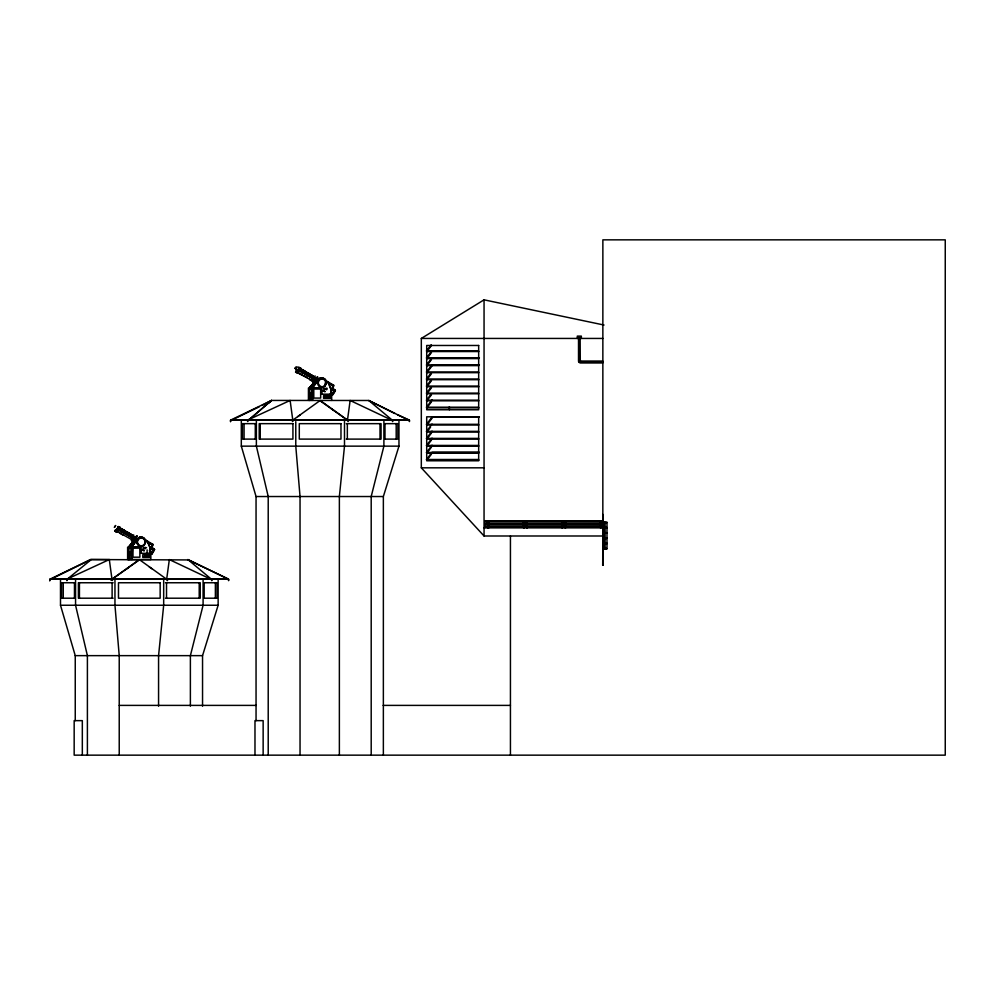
<?xml version="1.0" encoding="UTF-8"?>
<svg xmlns="http://www.w3.org/2000/svg" width="995" height="995" viewBox="0 0 995 995"><rect width="100%" height="100%" fill="white"/><g stroke="black" fill="none" stroke-linecap="round" stroke-linejoin="round"><path stroke-width="1.49" d="M49.75 579.239L49.75 580.682L49.75 579.239L110.457 579.239M230.566 420.139L230.566 421.581L230.566 420.139L409.405 420.139L409.405 421.581L409.393 420.139M579.612 338.35C581.689 337.305 576.242 338.735 579.612 337.753M228.576 579.239L228.589 580.682L228.589 579.239L111.03 579.239L111.054 580.209L112.46 580.458L112.696 579.239M579.326 338.437L578.928 338.026M485.075 523.855L484.951 521.753M485.05 524.576L484.727 527.176L484.926 526.43M115.47 525.696L114.624 527.288M115.594 529.85L115.283 531.38M116.092 530.87L115.756 531.33M116.925 531.591L116.552 531.89M116.925 532.101L117.559 531.641L131.676 539.588M118.169 529.837L119.599 529.925L118.305 529.862M118.517 527.101L117.82 527.972M296.659 372.093L296.224 372.603L296.522 371.943M296.908 372.155L296.846 372.976L297.493 372.105M312.567 380.65L297.542 372.777M298.886 369.804L298.015 370.177M298.214 370.414L298.55 369.754M297.654 370.115C290.353 366.67 301.609 365.998 299.06 368.871M298.973 370.849L299.52 370.302L300.192 371.322L299.52 370.302M208.129 577.958L210.903 579.239L169.337 559.576L166.662 579.239L139.325 559.588L111.975 579.239L109.313 559.563L67.598 578.854L70.521 577.958M388.933 418.845L391.707 420.139L350.14 400.475L347.479 420.139L320.191 400.475L292.791 420.139L290.117 400.45L248.402 419.753L251.337 418.845M139.325 559.924L111.975 579.239M320.141 400.823L347.479 420.139M136.215 541.976L137.472 538.954L139.201 537.835M317.032 382.876L318.288 379.854L320.017 378.722M211.276 579.239L211.786 580.682L212.296 579.239M392.08 420.139L392.602 421.581L393.112 420.139M484.764 527.163L484.615 527.86M144.984 540.559L145.083 540.385M325.862 381.483L326.086 380.799L325.838 381.62M66.404 579.239L66.926 580.682L67.449 579.239M247.208 420.139L247.73 421.581L248.252 420.139M145.991 540.198L145.643 540.77L144.723 539.464M326.646 381.67L325.067 380.401M166.414 579.239L167.247 580.682L168.08 579.239M291.833 420.139L292.679 421.581L293.513 420.139M347.218 420.139L348.063 421.581L348.897 420.139M115.992 530.559L116.962 528.469M116.639 530.633L116.564 529.589M117.708 528.059L118.368 526.467L117.671 527.263M118.84 528.308C120.233 525.957 117.559 527.959 118.106 527.238M118.753 526.691L118.467 528.096M296.373 372.416L297.604 369.742L295.067 368.424L296.037 367.205M297.455 371.533L298.351 369.257M297.331 371.819L298.512 369.593M297.928 371.707L298.575 370.302M300.328 368.71L301.062 369.655L300.415 370.812M202.545 706.164L202.545 655.643L218.141 605.246L218.141 579.239M383.361 755.155L383.361 496.53L398.958 446.146L398.958 420.139M116.863 531.268L116.614 532.337L117.559 531.641M133.803 535.061L131.303 540.546M315.166 375.961L312.231 381.284L309.408 379.182M211.027 578.903L187.931 559.588L227.979 578.916L187.794 559.563M391.843 419.803L368.747 400.475L271.511 400.438L231.437 419.741L408.783 419.815L397.577 414.815M114.301 527.35L115.681 525.484M116.589 530.77L117.92 528.581M116.813 532.026L116.415 532.3M119.599 529.925L120.246 528.755L119.45 527.997M297.02 371.446L298.612 368.946M297.02 372.416L298.724 369.468M298.376 372.54L297.878 372.702M300.167 369.145L300.876 368.038L299.657 369.207M118.703 529.415C118.119 531.915 116.925 529.166 118.84 530.422M118.766 529.862L118.405 529.701M119.611 530.559L120.47 528.88L121.738 528.892L120.532 531.069C118.467 531.094 120.644 527.126 121.738 528.892M120.532 531.069L121.365 529.39M120.768 531.193L121.975 529.017L120.768 531.193L121.651 531.703L122.858 529.527L121.651 531.703M121.887 531.84C122.149 529.29 125.606 529.253 122.771 532.35L121.85 531.84L123.094 529.663M122.771 532.35L123.952 530.173M123.007 532.474L124.213 530.298L125.109 530.808L123.902 532.984L122.97 532.474L124.213 530.298M123.902 532.984L124.723 531.318L123.84 530.808M124.126 533.121L125.333 530.944L126.228 531.454L125.022 533.631L124.089 533.121L124.823 531.728M125.022 533.631L125.855 531.952M125.208 533.755C125.606 531.143 128.915 531.243 126.141 534.265L125.208 533.755L126.452 531.579M126.141 534.265L127.31 532.089M126.365 534.39L127.571 532.226L126.365 534.39L127.26 534.912L128.467 532.735L127.26 534.912M127.484 535.036L128.691 532.86L129.586 533.37L128.38 535.546L127.459 535.036L128.691 532.86M128.38 535.546L129.586 533.37M128.604 535.671C128.877 533.133 132.335 533.096 129.499 536.181L128.579 535.671L129.81 533.507M129.499 536.181L130.681 534.016M129.723 536.317C129.997 533.768 133.454 533.73 130.619 536.827L129.698 536.317L130.93 534.141M131.8 534.651L130.594 536.827L131.054 536.342M132.099 536.678L132.92 535.298L131.738 537.462L130.818 536.952L131.203 536.118M300.428 371.446L301.659 369.282L302.555 369.792L301.348 371.956L300.428 371.446L301.286 369.779L302.181 370.289M301.348 371.956L302.045 370.575M303.91 370.563L302.667 372.727L303.873 370.563L304.793 371.073L303.587 373.237L301.547 372.093L302.281 370.7M302.654 372.093C304.234 367.889 304.035 372.727 301.759 371.583M302.94 372.677L302.579 372.516M303.562 373.237L304.793 371.073M303.823 373.374C304.084 370.824 307.542 370.787 304.706 373.884L303.786 373.374L305.03 371.197M304.706 373.884L305.888 371.707M304.943 374.008C305.204 371.471 308.661 371.421 305.826 374.518L304.905 374.008L306.149 371.844M305.826 374.518L306.659 372.851M306.025 374.655C306.423 372.03 309.731 372.142 306.957 375.165L306.025 374.655L307.268 372.478M306.957 375.165L308.127 372.988M307.181 375.289L308.388 373.125L307.181 375.289L308.077 375.799L309.283 373.635L308.077 375.799M308.301 375.936L309.507 373.759L310.403 374.269L309.196 376.446L308.263 375.936L309.507 373.759M309.196 376.446L310.03 374.767L309.134 374.257M309.42 376.57C309.694 374.033 313.151 373.983 310.316 377.08L309.395 376.57L310.627 374.406M310.316 377.08L311.012 375.7M310.539 377.217L311.373 375.538L312.641 375.55L311.435 377.727L310.515 377.217L311.746 375.04L312.641 375.55M311.435 377.727L312.268 376.048M311.634 377.851C311.97 375.227 315.378 375.351 312.554 378.361L311.634 377.851L312.865 375.687M312.554 378.361L313.736 376.197M128.828 559.513L129.089 546.193M129.624 546.044L130.059 545.049M130.594 544.899L131.017 543.904M131.564 543.755L131.987 542.76M132.522 542.611L132.957 541.616L128.305 547.461L140.457 547.188M309.482 400.413L309.905 387.092M310.44 386.931L310.863 385.948M311.41 385.786L311.833 384.804M312.38 384.642L312.803 383.66M313.338 383.498L313.761 382.515L309.122 388.361L321.261 388.075M296.1 372.279L295.577 372.068C296.97 370.675 296.41 371.011 296.535 371.583M115.532 531.305L115.37 530.472L114.761 531.168M116.514 530.932L117.149 529.925L116.962 531.106M116.726 531.044L118.604 527.984M117.099 531.268L118.977 528.196M131.216 536.168L132.024 534.788L132.944 535.298M298.687 368.647L299.184 367.366L298.599 368.125M187.794 559.924L90.844 559.563L52.225 578.58M130.905 552.324L129.35 555.446L129.35 559.513M311.721 393.224L310.166 396.333L310.166 400.413M130.905 559.513L130.905 547.188L136.887 539.613A4.502 4.44 -90 0 1 144.897 539.613L145.755 540.894L147.434 540.894L150.22 548.071L150.22 553.295M131.004 547.461L137.298 539.613A4.502 4.44 -90 0 1 145.307 539.613L146.066 540.994M311.721 400.413L311.721 388.075L317.703 380.513A4.502 4.44 -90 0 1 325.713 380.513L326.559 381.794L328.25 381.794L331.036 388.958L331.036 394.182M311.808 388.361L318.101 380.513A4.502 4.44 -90 0 1 326.124 380.513L327.056 381.794M116.042 530.87L117.796 528.059M118.393 527.86L117.932 528.681M296.162 371.371L296.398 370.725L295.577 372.068M296.286 371.583C295.366 373.05 297.629 370.973 295.888 371.371M299.209 368.759L298.749 369.58M297.642 372.864L299.582 369.506M299.495 369.506L300.204 367.976L299.445 368.71M227.793 579.239L50.633 578.866L90.657 559.513L109.313 559.563M408.609 420.139L368.772 400.487L394.816 413.472M119.35 528.245L120.096 527.051L118.915 527.599M119.412 530.422L120.619 528.245L119.723 527.736M132.061 534.788L130.818 536.952M133.429 536.404L132.571 537.822L135.071 539.613L136.34 537.661L133.429 536.404L136.34 537.661M132.111 540.72L133.367 541.442M134.574 539.676L133.653 539.203L132.671 540.969L133.591 541.442L134.997 539.912L132.957 542.785L137.086 535.708L135.892 536.641M134.014 540.683L133.019 540.347L134.35 540.919M134.561 540.546L133.305 539.825M135.071 539.613L133.653 539.203M136.166 537.661L136.9 536.23L136.104 536.504M152.334 544.762L144.847 540.173M150.307 548.618L153.927 550.683L150.307 548.618L152.795 544.24L144.474 539.489M152.048 552.797L151.563 554.314L154.573 549.526L150.954 547.461M299.333 370.812L298.388 371.496L299.134 370.302M300.229 371.322L301.435 369.145L300.54 368.635M301.572 372.093L302.754 369.916L303.674 370.426M313.873 381.707L312.791 381.869L314.171 382.341M314.47 380.09L313.487 381.869L314.408 382.341L315.39 380.563L314.47 380.09L315.813 380.811L317.156 378.548L314.246 377.304L313.388 378.722L315.888 380.513M312.791 381.869C314.631 386.632 319.694 374.269 316.708 377.528M314.967 381.334L314.047 380.861L315.465 381.433M315.179 380.948L314.258 380.476L315.676 381.06M316.062 380.513L313.462 378.722L314.246 377.304L316.982 378.548L317.716 377.117L316.92 377.403M314.034 382.59L313.773 383.684L315.813 380.811M332.454 385.737L332.79 385.14A4.925 0.721 -60.3 0 0 332.243 385.824M330.315 384.082L333.275 385.985M333.151 385.662L325.663 381.06M331.124 389.505L334.743 391.582L331.124 389.505L331.77 388.349L335.39 390.426L333.574 393.697L331.012 392.316M324.905 379.953A4.925 0.721 -60.3 0 1 325.29 380.388L333.611 385.14L333.126 385.911M334.034 391.582L335.39 390.426M332.243 395.065L333.424 393.697M324.83 397.415L325.552 396.271L326.285 397.415M298.96 369.705L299.781 367.702L299.072 368.498M312.156 380.65C313.761 379.244 310.44 381.582 309.582 379.182M315.092 380.078L315.626 379.145M116.328 531.255L116.092 532.051M134.822 538.258L135.37 537.387M298.948 369.593L297.58 371.545M116.079 531.703L116.825 530.596M152.185 545.347C154.499 543.046 150.581 549.65 151.762 547.15L154.436 549.526M333.002 386.247C335.315 383.946 331.397 390.55 332.579 388.038L335.253 390.426M485 521.057C484.403 523.034 485.1 519.365 486.393 521.206A30.944 30.944 0 0 1 487.538 527.86M426.532 350.899L478.483 350.899L478.844 351.546L426.892 351.546L426.532 350.899L431.146 344.83M426.892 351.546L431.469 345.514M426.532 357.939L478.483 357.939L478.844 358.586L426.892 358.586L426.532 357.939L432.029 350.7M426.892 358.586L431.469 352.553M426.532 364.978L478.483 364.978L478.844 365.625L426.892 365.625L426.532 364.978L432.029 357.74L479.403 357.74M426.892 365.625L431.469 359.593M426.532 372.006L478.483 372.006L478.844 372.665L426.892 372.665L426.532 372.006L432.029 364.779L479.403 364.779M427.8 371.458L432.377 365.426L432.029 364.779M426.532 379.045L478.483 379.045L478.844 379.692L426.892 379.692L426.532 379.045L431.146 372.976M427.8 378.498L431.469 373.672M426.532 386.085L478.483 386.085L478.844 386.732L426.892 386.732L426.532 386.085L431.146 380.015M427.8 385.525L431.469 380.699M426.532 393.124L478.483 393.124L478.844 393.771L426.892 393.771L426.532 393.124L431.146 387.055M427.8 392.565L431.469 387.739M426.532 400.164L478.483 400.164L478.844 400.811L426.892 400.811L426.532 400.164L431.146 394.095M427.8 399.604L431.469 394.779M426.532 407.204L478.483 407.204L478.844 407.851L426.892 407.851L426.532 407.204L432.029 399.965M427.8 406.644L431.469 401.818M426.532 424.318L478.483 424.318L478.844 424.977L426.892 424.977L426.532 424.318L432.029 417.079L479.403 417.079M426.892 424.977L432.377 417.738L432.029 417.079M426.532 431.357L478.483 431.357L478.844 432.004L426.892 432.004L426.532 431.357L432.029 424.119M426.892 432.004L430.549 427.178M426.532 438.397L478.483 438.397L478.844 439.044L426.892 439.044L426.532 438.397L432.029 431.158M426.892 439.044L431.469 433.012M426.532 445.437L478.483 445.437L478.844 446.083L426.892 446.083L426.532 445.437L432.029 438.198M426.892 446.083L431.469 440.051M426.532 452.476L478.483 452.476L478.844 453.123L426.892 453.123L426.532 452.476L432.029 445.238M426.892 453.123L431.469 447.091M426.532 459.503L478.483 459.503L478.844 460.163L426.892 460.163L426.532 459.503L432.029 452.277L479.403 452.277M426.892 460.163L431.469 454.13M118.256 527.599L118.965 526.815M128.666 547.188L133.492 541.467M309.482 388.075L314.308 382.354M132.248 547.461L132.683 547.461M313.064 388.361L313.5 388.361M262.008 405.487L271.461 400.413L248.563 420.139L271.511 400.438L269.346 402.751M316.547 382.354L317.256 381.794M315.577 383.498L316.82 382.515M314.619 384.642L315.85 383.66M313.649 385.786L314.893 384.804M312.679 386.931L313.922 385.948M311.721 388.075L312.952 387.092M135.73 541.467L136.439 540.894M134.773 542.611L136.004 541.616M133.803 543.755L135.034 542.76M132.832 544.899L134.076 543.904M131.875 546.044L133.106 545.049M130.905 547.188L132.136 546.193M144.188 548.78C146.016 546.23 140.904 547.611 143.753 548.904M297.766 416.631L300.254 414.865M126.9 568.705L129.375 566.951M602.87 535.994L484.055 535.994L421.32 467.824L421.32 338.437L484.055 299.831L604.04 325.042M312.567 388.361L313.313 388.075M132.497 547.188L131.949 559.513M233.041 419.467L259.247 406.818M139.499 537.785L141.228 537.81M421.32 338.437L602.958 338.437M579.737 361.048L580.545 361.048M580.284 361.197L602.87 361.197M580.321 361.595L602.87 361.595M602.87 362.404L580.296 362.404A1.368 1.368 0 0 1 578.928 361.036L579.053 337.765M602.87 362.814L580.284 362.814A1.754 1.754 0 0 1 578.518 361.048L578.518 337.653M302.119 372.727L303.04 373.237M315.514 381.197L314.333 380.339L315.253 380.811M315.303 381.57L314.121 380.724L315.042 381.197M309.557 389.033L312.306 389.033M312.38 393.224L309.482 393.224L309.122 400.413M321.634 394.182L331.671 394.182L331.671 400.413M309.122 397.59L310.166 397.59M324.892 398.05L326.223 398.05M255.528 423.659L242.407 423.659L242.407 439.106L255.528 439.106M346.31 423.659L381.06 423.659L381.06 439.106L346.31 439.106M384.742 423.659L397.863 423.659L397.863 439.106L384.742 439.106M241.312 420.139L241.312 446.146L398.958 446.146M421.32 467.824L484.055 467.824M241.312 446.146L256.051 496.53L383.361 496.53M602.87 514.427L602.709 565.247L603.256 522.151M486.916 521.156L602.236 521.057L602.236 521.79L486.916 521.691L486.916 521.057M486.916 521.318L602.236 521.318M486.916 521.529L602.236 521.529M602.709 522.151L606.987 522.151L606.987 548.979L602.709 548.979M602.709 522.586L606.987 522.586M486.916 523.93L602.236 523.93M486.916 524.116L602.236 524.116M486.916 524.502L602.236 524.502L602.236 523.83L486.916 523.83L486.916 524.601L602.236 524.601M486.916 526.529L602.236 526.43L602.236 527.176L486.916 527.176L486.916 526.43M486.916 526.703L602.236 526.703M486.916 526.902L602.236 526.902M602.709 527.425L606.987 527.425M484.055 527.86L606.987 527.86M121.303 531.84L122.236 532.35M602.709 532.698L606.987 532.698M602.709 533.146L606.987 533.146M130.27 536.952L131.191 537.462M602.709 537.984L606.987 537.984M602.709 538.419L606.987 538.419M134.275 541.056L133.094 540.21M602.709 543.258L606.987 543.258M602.709 543.693L606.987 543.693M128.741 548.133L131.489 548.133M147.024 540.894L150.22 548.071M602.709 548.531L606.987 548.531M154.573 549.526L151.837 548.369M131.576 552.324L128.666 552.324L128.305 559.513M128.305 556.702L129.35 556.702M144.076 557.15L145.407 557.15M74.712 582.759L61.59 582.759L61.59 598.206L74.712 598.206M113.156 582.759L78.406 582.759L78.406 598.206L113.156 598.206M165.493 582.759L200.244 582.759L200.244 598.206L165.493 598.206M203.938 582.759L217.047 582.759L217.047 598.206L203.938 598.206M60.496 579.239L60.496 605.246L218.141 605.246M60.496 605.246L75.247 655.643L202.545 655.643M119.226 705.393L256.225 705.393M383.137 705.393L510.435 705.393M139.288 537.673L140.432 537.81M321.31 390.637L324.992 391.582M140.506 549.737L144.175 550.683M321.634 390.637L325.141 391.582M144.325 550.683L140.817 549.737L140.817 553.295L150.854 553.295L150.854 559.513L127.621 559.513L127.621 547.188L141.141 547.188L141.141 553.295M314.83 381.582L313.91 381.097M314.619 381.956L313.139 381.234M134.437 539.912L133.442 539.576L134.362 540.049M134.225 540.297L133.231 539.962L134.574 540.683M133.803 541.069L132.808 540.72L133.728 541.205M325.489 381.185L329.469 383.56M308.35 373.125L309.283 373.635M302.405 370.414L303.301 370.924M303.525 371.06L304.42 371.57M304.644 371.695L305.54 372.205M306.895 372.976L307.778 373.486M308.015 373.622L308.91 374.132M310.253 374.904L311.149 375.413M312.492 376.185L313.388 376.695M300.639 370.948L301.535 371.458M302.878 372.229L303.774 372.739M303.997 372.864L304.893 373.374M305.117 373.511L306.012 374.021M306.249 374.145L307.132 374.655M307.368 374.792L308.251 375.302M308.487 375.426L309.383 375.936M309.607 376.073L310.502 376.583M310.726 376.707L311.622 377.217M311.845 377.354L312.741 377.864M299.246 373.274L307.244 377.702M299.085 373.274L301.672 374.754M314.83 382.59L313.002 381.483L313.736 381.956M330.253 393.684L332.666 395.065M144.598 540.385L151.116 544.066M121.937 529.017L122.858 529.527M127.547 532.226L128.467 532.735M121.589 529.527L122.484 530.037M122.721 530.161L123.604 530.671M126.079 532.089L126.974 532.599M127.198 532.723L128.094 533.233M128.318 533.37L129.213 533.88M129.437 534.004L130.333 534.514M130.556 534.651L131.452 535.161M131.676 535.285L132.571 535.795M119.823 530.049L120.718 530.559M120.942 530.696L121.838 531.206M122.062 531.33L122.957 531.84M123.193 531.977L124.076 532.487M124.313 532.611L125.196 533.121M125.432 533.258L126.328 533.768M126.552 533.892L127.447 534.402M127.671 534.539L128.566 535.049M128.79 535.173L129.686 535.683M129.91 535.82L130.805 536.33M131.029 536.454L131.925 536.964M151.974 548.369L154.001 549.526L151.327 547.15M132.795 537.76L135.245 539.613M115.532 529.788C115.644 532.051 115.781 529.987 115.072 530.472M119.562 533.121L123.43 535.335M134.014 541.69L132.186 540.596L132.92 541.069M131.974 540.969L133.231 541.69M150.195 551.417L152.621 552.797M149.437 552.797L151.849 554.178M331.31 392.316L333.574 393.697M149.362 550.732L152.757 552.797M312.927 381.62L313.661 382.092M331.323 408.721L333.81 410.475M149.262 566.951L151.75 568.705M145.332 548.78L145.146 547.387L146.613 547.785M333.026 388.834L334.817 390.426M90.844 559.924L67.623 578.879M327.84 381.794L330.626 388.958M325.452 382.378L325.079 384.928A4.266 4.204 -90 0 0 325.701 382.789M147.098 549.837L147.111 553.295M579.737 338.375L579.849 337.765M604.736 522.151L604.736 548.979M604.587 522.151L604.587 548.979M604.301 522.151L604.301 548.979M603.132 522.151L603.132 565.247M602.833 565.247L602.87 239.845L945.25 239.845L945.25 755.155L74.165 755.155L74.165 720.641L82.324 720.641L82.324 755.155M601.03 520.659L601.03 527.86M600.395 520.659L600.395 527.86M581.341 338.437L581.341 336.111L577.299 336.111L577.299 338.437M580.545 338.437L580.545 337.628L578.12 337.628L578.12 338.437M580.135 337.653L580.284 361.595M578.804 337.765L578.804 338.437M565.658 520.659L565.658 527.86M565.011 520.659L565.011 527.86M563.792 521.057L563.792 521.79M563.792 523.83L563.792 524.601M563.792 526.43L563.792 527.176M562.585 520.659L562.585 527.86M561.951 520.659L561.951 527.86M527.213 520.659L527.213 527.86M526.566 520.659L526.566 527.86M525.348 521.057L525.348 521.79M525.348 523.83L525.348 524.601M525.348 526.43L525.348 527.176M524.154 520.659L524.154 527.86M523.507 520.659L523.507 527.86M510.435 535.994L510.435 755.155M488.769 520.659L488.769 527.86M488.135 520.659L488.135 527.86M484.055 299.831L484.055 535.994M449.367 406.706L449.367 409.766M396.197 423.659L396.197 439.106M384.99 423.659L384.99 439.106M383.896 420.139L383.896 446.146L371.197 496.53L371.197 755.155M380.015 423.659L380.015 439.106M347.342 423.659L347.342 439.106M344.494 420.139L344.494 446.146L339.37 496.53L339.37 755.155M329.867 396.035L329.855 397.975M329.731 396.035L329.731 397.975M329.109 397.975L329.109 396.035L328.972 397.975M328.35 396.035L328.362 397.975M328.226 396.035L328.238 397.975M327.604 396.035L327.479 397.975M321.957 394.182L321.957 388.075L308.438 388.075L308.438 400.413M312.803 388.075L312.753 400.413M309.644 397.59L309.644 400.413M300.042 755.155L300.042 496.53L295.776 446.146L295.776 421.669M268.215 755.155L268.215 496.53L256.374 446.146L256.374 420.139M263.14 755.155L263.14 720.641L254.981 720.641L254.981 755.155M260.255 423.659L260.255 439.106M256.051 496.53L256.051 720.641M255.28 423.659L255.28 439.106M244.073 423.659L244.073 439.106M215.38 582.759L215.38 598.206M204.174 582.759L204.174 598.206M203.092 579.239L203.092 605.246L190.381 655.643L190.381 706.164M199.211 582.759L199.211 598.206M166.526 582.759L166.526 598.206M163.677 579.239L163.677 605.246L158.566 655.643L158.566 706.164M149.822 548.071L149.822 552.324M149.039 555.135L149.051 557.076M148.914 555.135L148.927 557.076M148.28 555.135L148.168 557.076M147.534 555.135L147.546 557.076M147.422 555.135L147.409 557.076M146.787 555.135L146.787 557.076M146.663 555.135L146.651 557.076M145.494 557.076L144.76 555.372L144.001 557.076M119.226 755.155L119.226 655.643L114.96 605.246L114.96 579.239M112.112 582.759L112.112 598.206M87.398 755.155L87.398 655.643L75.558 605.246L75.558 579.239M79.438 582.759L79.438 598.206M75.247 655.643L75.247 720.641M74.463 582.759L74.463 598.206M63.257 582.759L63.257 598.206M333.611 385.14A4.925 0.721 -60.3 0 1 330.651 390.998M323.562 379.12A4.266 4.204 -90 0 1 324.445 379.779M317.293 382.876A4.266 4.204 -90 0 1 320.365 378.722M317.504 382.876A4.266 4.204 -90 0 1 322.044 378.585A4.266 4.204 -90 0 1 325.862 383.523A4.266 4.204 -90 0 1 320.676 386.968M319.656 386.545A4.266 4.204 -90 0 1 318.101 385.003M319.892 378.025A4.502 4.44 -90 0 1 321.422 378.647M320.29 378.025A4.502 4.44 -90 0 1 321.833 378.647M152.795 544.24A4.925 0.721 -60.3 0 1 149.835 550.098M141.875 537.797A4.925 0.721 -60.3 0 1 142.297 537.797M136.701 541.976A4.266 4.204 -90 0 1 141.228 537.686A4.266 4.204 -90 0 1 145.046 542.636A4.266 4.204 -90 0 1 139.86 546.068M138.84 545.658A4.266 4.204 -90 0 1 137.957 544.986M137.285 544.103A4.266 4.204 -90 0 1 136.85 543.083M139.872 537.362A4.502 4.44 -90 0 1 140.618 537.748M139.474 537.126A4.502 4.44 -90 0 1 141.016 537.748M323.723 388.684C324.793 392.067 326.323 386.296 323.723 388.684M325.738 388.684C326.808 392.067 328.338 386.296 325.738 388.684M484.789 523.93L485.349 524.502L484.789 523.93M478.67 345.476L426.706 345.476L426.706 409.766L478.67 409.766L478.67 345.476M320.664 389.033L313.786 389.033L313.786 398.075L320.664 398.075L320.664 389.033M330.887 395.637L323.599 395.637L323.599 398.336L330.887 398.336L330.887 395.637M330.489 396.035L326.845 396.035L326.845 397.975L330.489 397.975L330.489 396.035M478.67 416.805L426.706 416.805L426.706 460.784L478.67 460.784L478.67 416.805M292.928 423.659L259.21 423.659L259.21 439.106L292.928 439.106L292.928 423.659M340.974 423.659L299.296 423.659L299.296 439.106L340.974 439.106L340.974 423.659M139.86 548.133L132.982 548.133L132.982 557.188L139.86 557.188L139.86 548.133M150.071 554.737L142.782 554.737L142.782 557.449L150.071 557.449L150.071 554.737M149.673 555.135L146.029 555.135L146.041 557.076L149.673 557.076L149.66 555.135M160.158 582.759L118.48 582.759L118.48 598.206L160.158 598.206L160.158 582.759M325.091 385.849A4.266 4.204 -90 0 0 323.213 378.709A4.266 4.204 -90 0 0 318.064 383.933A4.266 4.204 -90 0 0 325.091 385.849M324.892 385.612A3.918 3.868 -90 0 0 323.164 379.045A3.918 3.868 -90 0 0 318.425 383.846A3.918 3.868 -90 0 0 324.892 385.612M144.275 544.949A4.266 4.204 -90 0 0 142.397 537.822A4.266 4.204 -90 0 0 137.248 543.046A4.266 4.204 -90 0 0 144.275 544.949M144.076 544.713A3.918 3.868 -90 0 0 142.347 538.146A3.918 3.868 -90 0 0 137.608 542.947A3.918 3.868 -90 0 0 144.076 544.713"/></g></svg>
